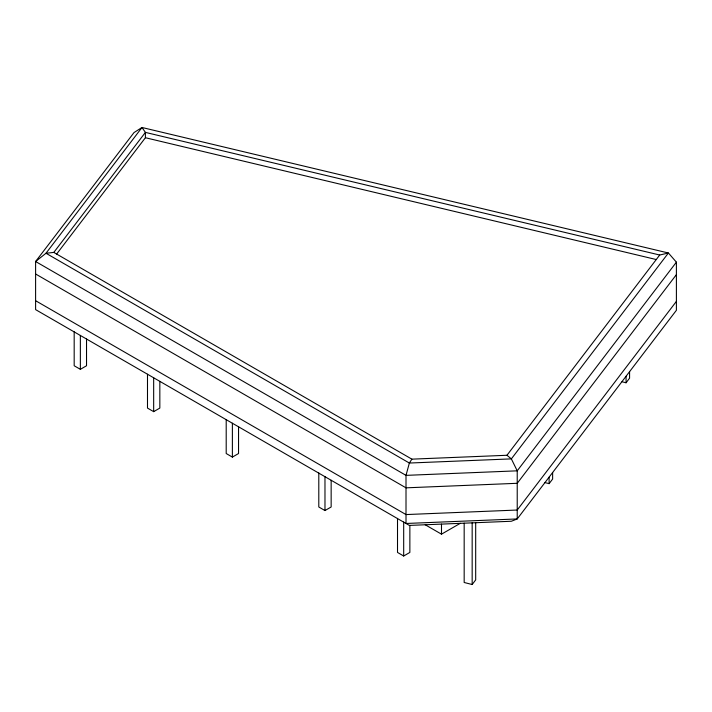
<?xml version="1.0" encoding="UTF-8"?>
<svg xmlns="http://www.w3.org/2000/svg" width="712" height="712" viewBox="0 0 712 712"><rect width="100%" height="100%" fill="white"/><g stroke="black" fill="none" stroke-linecap="round" stroke-linejoin="round"><path stroke-width="1.07" d="M411.883 459.151L409.364 463.04L406.009 475.367L406.009 523.48L517.223 518.941L676.4 310.281L676.4 262.167L668.408 253L141.991 127.484L134.007 132.574L35.6 261.509L35.6 309.622L409.364 525.42L511.358 521.255L517.223 518.941L517.223 470.828L511.358 458.884L506.962 455.271L411.883 459.151L53.801 252.413L45.995 253.258L35.6 261.509L406.009 475.367L517.223 470.828L676.4 262.167M53.801 252.413L145.408 132.387L659.712 255.021L668.408 253L511.358 458.884L409.364 463.04L45.995 253.258L141.991 127.484L145.408 132.387L145.408 137.727L56.631 254.05M506.962 455.271L659.712 255.021M676.4 274.636L517.223 483.297L406.009 487.836L35.6 273.987M676.4 301.372L517.223 510.032L406.009 514.571L35.6 300.713M464.171 523.169L464.171 582.487L472.163 584.516L475.687 579.906L475.687 522.715M544.956 482.594L549.112 483.644L552.628 479.034L552.628 472.528M622.03 381.748L626.062 382.78L629.577 378.161L629.577 371.655M74.181 331.792L74.181 365.763L80.358 369.323L86.526 365.763L86.526 339.028M147.491 374.227L147.491 408.083L153.667 411.652L159.835 408.083L159.835 381.356M226.202 419.671L226.202 453.526L232.379 457.095L238.547 453.526L238.547 426.8M318.798 472.955L318.798 506.988L324.975 510.557L331.151 506.988L331.151 480.244M397.51 518.381L397.51 552.432L403.686 556.001L409.863 552.432L409.863 525.394M425.233 524.78L441.493 534.169L460.317 523.302M145.408 137.727L656.268 259.542M626.062 376.274L626.062 382.78M549.112 477.147L549.112 483.644M472.163 522.857L472.163 584.516M441.493 524.103L441.493 534.169M403.686 522.021L403.686 556.001M324.975 476.604L324.975 510.557M232.379 423.231L232.379 457.095M153.667 377.787L153.667 411.652M80.358 335.432L80.358 369.323"/></g></svg>
